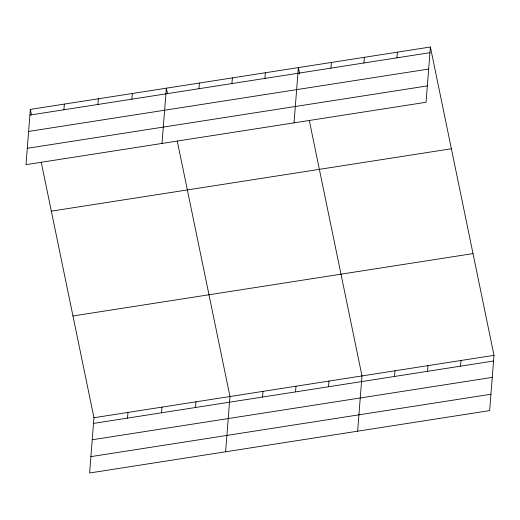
<?xml version="1.0" encoding="UTF-8"?>
<svg xmlns="http://www.w3.org/2000/svg" width="520" height="520" viewBox="0 0 520 520"><rect width="100%" height="100%" fill="white"/><g stroke="black" fill="none" stroke-linecap="round" stroke-linejoin="round"><path stroke-width="0.78" d="M30.348 109.395L26 164.658L426.043 102.271L430.391 47.008L30.348 109.395L31.486 114.913M63.908 109.772L64.35 104.091M97.909 104.468L98.358 98.787M41.249 162.24L93.958 417.729L89.609 472.992L489.651 410.605L494 355.342L430.391 47.008M131.911 99.164L132.359 93.483M127.517 418.106L127.959 412.425M162.013 143.448L166.361 88.185L167.505 93.704M161.519 412.802L161.967 407.121M198.919 88.712L199.368 83.038M195.52 407.498L195.969 401.817M231.927 83.564L232.369 77.889M225.622 451.782L229.97 396.513L177.268 141.031M264.927 78.422L265.375 72.742M262.529 397.046L262.977 391.372M294.028 122.863L298.376 67.594L299.683 73.905M295.529 391.898L295.978 386.224M330.935 68.127L331.383 62.445M328.536 386.75L328.985 381.075M363.935 62.979L364.384 57.304M357.637 431.191L361.985 375.928L309.283 120.445M396.942 57.831L397.391 52.156M394.543 376.46L394.992 370.779M427.544 371.312L427.993 365.632M460.551 366.165L461 360.49M29.9 115.076L429.943 52.682M28.613 131.437L428.656 69.05M27.287 148.298L427.329 85.91M51.337 211.146L451.38 148.759M72.969 315.978L473.012 253.591M93.958 417.729L494 355.342M93.509 423.404L493.551 361.017M92.222 439.771L492.265 377.384M90.896 456.632L490.938 394.245"/></g></svg>
